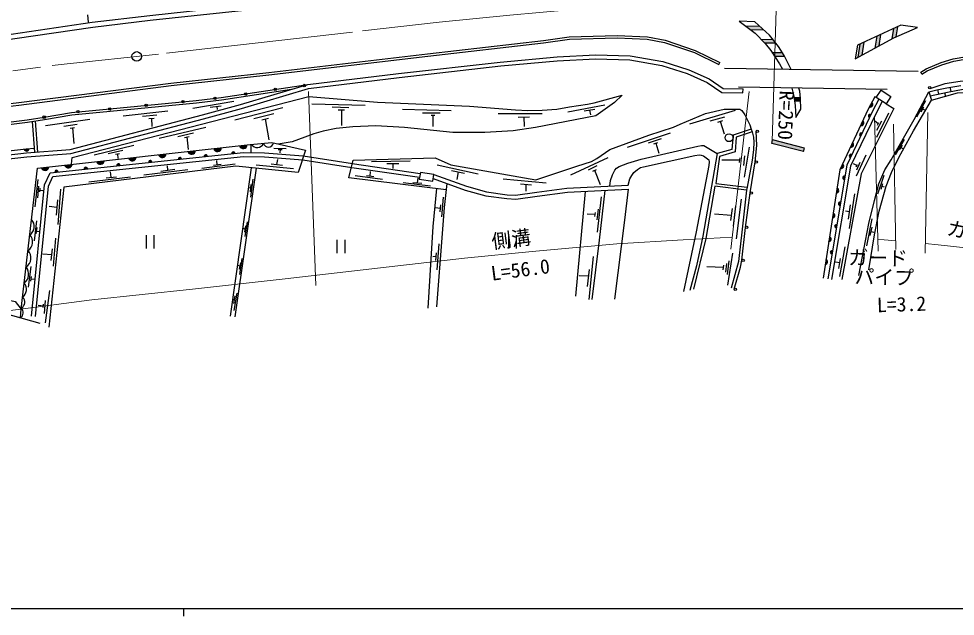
# Model space of a CAD drawing. Units: millimetres at full size, sheet at 1:1000; details may follow other scales. Extents: x 40000 to 680000, y 20000 to 380000.
# Drawn here: x 147185 to 265510, y 204000 to 279482 of the extents above; entities that cross this region are included whole.
import ezdxf
from ezdxf.enums import TextEntityAlignment as Align

# ---------------------------------------------------------------- set-up
doc = ezdxf.new("R2010")
doc.units = ezdxf.units.MM
doc.header["$LTSCALE"] = 1000
doc.linetypes.add('CHAIN', pattern=[18.5, 12, -1.5, 3.5, -1.5])
for name, color, linetype, lineweight in [('M-BGD', 7, 'Continuous', 25), ('M-BMK', 2, 'CHAIN', 13), ('M-BMK-SRVR', 3, 'Continuous', 25), ('M-STR-HTXT', 7, 'Continuous', 13), ('M-STR-STRC', 7, 'Continuous', 25), ('M-TTL-BAND', 7, 'Continuous', 25)]:
    doc.layers.add(name, color=color, linetype=linetype, lineweight=lineweight)
doc.styles.add('ＭＳ ゴシック', font='')
doc.styles.get('ＭＳ ゴシック').set_extended_font_data('MS Gothic')

msp = doc.modelspace()

# ---------------------------------------------------------------- hatches: boundary and pattern name
at = {"layer": 'M-BGD'}
for points in [[(254667, 268332, 0.84072), (254962, 268884)], [(253553, 265993, 0.84072), (253818, 266560)], [(254853, 267364, 0.4608), (254554, 267284, 0.4608), (254679, 267002)], [(253737, 265040, 0.4608), (253438, 264961, 0.4608), (253563, 264678)], [(147870, 262999, 0.84072), (148494, 263058)], [(168549, 262712, 0.82183), (169534, 262820)], [(171816, 263071, 0.82183), (172801, 263179)], [(175076, 263429, 0.82183), (176061, 263537)], [(252273, 263265, 0.84072), (252538, 263832)], [(157016, 261445, 0.82183), (158001, 261553)], [(161057, 261889, 0.82183), (162041, 261997)], [(164006, 261362, 0.4608), (163782, 261575, 0.4608), (163607, 261321)], [(164843, 262305, 0.82183), (165828, 262413)], [(167755, 261753, 0.4608), (167531, 261966, 0.4608), (167356, 261711)], [(171010, 262092, 0.4608), (170786, 262305, 0.4608), (170610, 262050)], [(174504, 262455, 0.4608), (174280, 262668, 0.4608), (174104, 262414)], [(252434, 262330, 0.4608), (252136, 262251, 0.4608), (252261, 261968)], [(150010, 260675, 0.82183), (150995, 260783)], [(152166, 260129, 0.4608), (151942, 260342, 0.4608), (151767, 260088)], [(152974, 261001, 0.82183), (153959, 261109)], [(155869, 260515, 0.4608), (155645, 260728, 0.4608), (155470, 260473)], [(159980, 260943, 0.4608), (159756, 261156, 0.4608), (159580, 260901)], [(251013, 260579, 0.84072), (251279, 261146)], [(251561, 259593, 0.4608), (251296, 259434, 0.4608), (251495, 259197)], [(250471, 257473, 0.84072), (250567, 258091)], [(251012, 256306, 0.4608), (250747, 256146, 0.4608), (250945, 255909)], [(249979, 254307, 0.84072), (250075, 254926)], [(250535, 253454, 0.4608), (250270, 253295, 0.4608), (250468, 253058)], [(249513, 251308, 0.84072), (249609, 251926)], [(249986, 250174, 0.4608), (249721, 250014, 0.4608), (249920, 249777)], [(249070, 248454, 0.84072), (249166, 249072)]]:
    msp.add_hatch(color=256, dxfattribs=at).paths.add_polyline_path(points)
at = {"layer": 'M-STR-STRC'}
for points in [[(239613, 278119), (238995, 278579), (240763, 278552), (241263, 278094)], [(257751, 277077), (257516, 276949), (257716, 278246), (258206, 278473), (258008, 277189)], [(241416, 276441), (240973, 276898), (242446, 276875), (242814, 276420)], [(255363, 275781), (255592, 277267), (256082, 277493), (255860, 276051)], [(253211, 274613), (253468, 276287), (253958, 276513), (253708, 274883)], [(242651, 274772), (242352, 275227), (243670, 275206), (243908, 274841), (243952, 274752)], [(245200, 269072), (245146, 269523), (245955, 269509), (245964, 269414), (245976, 269059)], [(242324, 263732), (242437, 264168), (246448, 263135), (246336, 262699)]]:
    msp.add_hatch(color=256, dxfattribs=at).paths.add_polyline_path(points)

# ---------------------------------------------------------------- linework, layer by layer
at = {"layer": 'M-BGD'}
for p, q in [((155883, 279966), (155972, 279062)), ((238682, 270118), (238692, 270618)), ((262164, 270250), (262503, 269207)), ((263276, 270522), (263399, 269963)), ((264159, 270130), (264278, 269691)), ((264842, 270826), (264943, 270288)), ((169164, 268185), (174369, 269073)), ((184200, 268750), (190939, 268553)), ((216561, 267718), (221234, 268622)), ((255500, 269550), (255362, 269635)), ((260671, 267073), (261799, 269167)), ((160381, 267197), (166004, 267856)), ((171390, 268296), (172781, 268492)), ((172217, 268412), (172274, 268014)), ((174497, 266704), (180568, 268285)), ((176902, 266877), (179413, 267501)), ((186780, 268346), (188909, 268280)), ((187555, 267953), (188352, 267953)), ((187953, 267953), (187959, 265988)), ((195653, 268057), (201806, 267894)), ((198209, 267597), (200424, 267582)), ((207771, 267498), (213303, 267498)), ((218620, 267827), (219993, 268067)), ((219306, 267947), (219415, 267326)), ((231986, 266208), (237734, 267935)), ((255585, 264524), (257101, 267603)), ((261183, 267740), (261525, 268346)), ((261388, 268104), (261625, 267961)), ((149215, 262613), (148910, 266503)), ((149613, 262644), (149306, 266567)), ((150560, 266016), (156176, 266804)), ((162805, 267153), (164621, 267342)), ((163630, 266877), (164288, 266931)), ((163959, 266904), (164004, 265855)), ((177898, 266718), (178735, 266917)), ((178317, 266817), (178788, 264194)), ((199294, 267314), (199755, 267314)), ((199525, 267314), (199502, 265888)), ((210265, 267058), (211711, 267079)), ((210988, 267069), (211040, 265864)), ((234526, 266578), (236397, 267092)), ((235493, 266434), (236130, 266640)), ((235811, 266537), (236295, 264923)), ((255782, 266207), (255311, 266568)), ((255621, 265407), (256218, 266589)), ((255693, 266028), (255872, 266386)), ((152892, 265914), (154552, 266143)), ((153698, 265662), (154251, 265734)), ((153975, 265698), (154155, 263738)), ((164937, 264381), (170841, 265801)), ((167307, 264623), (169267, 265057)), ((224101, 263270), (229543, 265070)), ((239711, 265548), (239848, 265196)), ((168146, 264491), (168720, 264595)), ((168433, 264543), (168607, 262984)), ((226741, 263810), (228374, 264350)), ((257957, 262281), (259110, 264206)), ((156722, 262283), (161715, 263507)), ((158504, 262437), (160325, 262898)), ((176526, 263586), (176511, 262553)), ((179428, 263150), (180955, 263092)), ((179955, 262967), (180478, 262949)), ((180216, 262958), (180178, 262543)), ((227435, 263695), (227911, 263849)), ((227673, 263772), (228052, 262500)), ((238899, 259476), (239516, 263258)), ((258482, 262941), (258824, 263514)), ((258653, 263227), (258904, 263083)), ((159418, 262355), (159916, 262474)), ((159667, 262415), (159693, 261835)), ((172270, 261033), (172198, 261580)), ((179807, 261060), (179926, 261712)), ((183064, 261651), (189261, 260708)), ((183139, 262145), (189336, 261202)), ((191762, 261458), (196645, 261546)), ((216936, 259771), (221654, 261932)), ((238295, 261619), (236003, 261626)), ((238251, 261309), (238340, 261929)), ((238795, 260944), (238929, 262179)), ((253028, 259618), (254253, 262277)), ((162972, 259744), (168536, 260450)), ((165145, 260215), (166903, 260491)), ((166024, 260353), (165989, 260893)), ((170314, 260611), (174522, 261149)), ((171795, 260970), (172746, 261095)), ((176572, 260666), (173900, 241929)), ((177170, 260606), (174494, 241844)), ((177191, 261009), (181921, 260558)), ((179085, 261135), (180528, 260984)), ((189261, 260708), (197830, 259452)), ((189333, 261203), (197913, 259945)), ((193678, 261178), (195218, 261205)), ((194448, 261191), (194431, 260583)), ((200032, 261030), (205214, 259882)), ((219184, 260410), (220278, 260929)), ((219726, 260241), (220165, 260444)), ((219946, 260343), (220628, 258561)), ((253078, 260927), (252636, 261141)), ((253003, 260781), (253152, 261073)), ((253057, 260415), (253499, 261358)), ((149249, 255725), (149640, 259169)), ((156039, 258893), (161301, 259530)), ((158215, 259365), (159553, 259530)), ((158884, 259448), (158789, 260160)), ((176504, 256960), (176800, 259205)), ((189709, 259663), (193160, 259229)), ((191105, 259663), (192041, 259545)), ((191573, 259604), (191625, 260192)), ((197552, 258756), (197652, 259345)), ((201883, 260290), (203511, 259957)), ((202697, 260123), (202524, 259167)), ((208393, 259240), (213834, 258746)), ((255727, 257365), (256519, 259728)), ((149588, 256856), (149743, 258316)), ((149856, 257617), (149907, 258059)), ((152450, 257957), (152129, 253469)), ((176507, 258081), (176283, 258119)), ((176456, 257636), (176558, 258526)), ((195741, 258784), (199213, 258373)), ((196994, 258811), (198111, 258701)), ((210589, 258611), (211959, 258512)), ((211274, 258561), (211268, 257698)), ((239202, 258217), (239147, 257837)), ((256133, 257958), (256370, 258670)), ((256252, 258314), (256538, 258255)), ((149882, 257838), (150247, 257802)), ((200812, 256938), (200609, 254447)), ((218732, 257677), (217509, 244432)), ((220311, 252500), (220827, 256972)), ((252145, 252987), (252824, 257348)), ((152004, 255644), (151027, 255777)), ((152086, 256604), (151923, 254684)), ((200457, 255964), (200407, 255079)), ((237510, 253297), (237804, 255834)), ((237885, 251681), (238505, 256694)), ((252001, 254162), (252262, 255990)), ((200432, 255522), (199842, 255575)), ((220020, 254744), (218991, 254804)), ((219981, 254497), (220058, 254992)), ((220246, 254070), (220443, 255444)), ((237250, 254612), (235103, 254803)), ((237167, 254001), (237376, 255527)), ((252132, 255076), (251635, 255167)), ((149184, 251437), (149469, 253946)), ((175747, 252509), (175868, 253327)), ((175807, 251966), (176100, 253836)), ((254344, 250791), (255010, 254191)), ((149408, 252324), (149500, 253099)), ((149444, 252630), (149795, 252586)), ((163268, 252146), (163268, 250469)), ((164268, 252146), (164268, 250469)), ((175807, 252918), (175554, 252973)), ((209045, 252150), (209045, 250473)), ((210045, 252150), (210045, 250473)), ((254771, 252080), (255024, 253132)), ((254898, 252606), (255220, 252529)), ((151578, 248216), (151885, 251748)), ((187381, 251543), (187381, 249866)), ((188381, 251543), (188381, 249866)), ((200280, 251065), (200002, 247777)), ((151358, 249674), (150244, 249754)), ((151284, 248949), (151431, 250400)), ((199913, 249927), (199850, 248953)), ((236794, 245807), (237401, 249861)), ((250925, 246901), (251579, 250652)), ((175094, 247837), (175230, 248648)), ((175128, 247186), (175435, 249177)), ((199882, 249440), (199521, 249421)), ((219277, 244008), (219799, 249443)), ((236505, 247473), (236640, 248561)), ((236727, 247175), (236948, 248898)), ((250909, 248644), (250375, 248735)), ((250784, 247941), (251007, 249188)), ((148424, 245554), (148761, 248188)), ((175162, 248243), (174865, 248304)), ((219041, 245657), (219294, 247811)), ((236226, 248056), (234107, 248147)), ((236187, 247762), (236264, 248349)), ((148720, 246338), (148801, 246941)), ((148761, 246639), (149167, 246581)), ((219193, 246949), (217998, 247020)), ((150569, 241081), (151121, 245152)), ((150427, 242267), (150585, 243868)), ((174464, 243983), (174198, 244021)), ((174380, 243508), (174548, 244458)), ((174414, 242619), (174768, 244825)), ((150308, 243164), (149634, 243259)), ((150293, 243009), (150335, 243434))]:
    msp.add_line(p, q, dxfattribs=at)
for points in [[(141625, 276866), (156467, 279028), (163739, 279878), (178422, 281474), (191489, 282844), (201890, 283952), (209627, 284754), (216139, 285345), (226107, 286018), (230339, 286359), (232550, 286708), (237916, 287985), (242260, 289336), (244919, 290421), (246385, 291163), (247887, 292331), (250891, 295705), (254348, 300398), (255267, 301810)], [(141705, 276271), (156545, 278433), (163806, 279282), (178485, 280877), (191552, 282247), (201953, 283356), (209685, 284157), (216186, 284747), (226151, 285419), (230410, 285763), (232667, 286119), (238075, 287406), (242463, 288770), (245169, 289875), (246707, 290653), (248299, 291891), (251358, 295327), (254841, 300056), (255793, 301524)], [(85088, 254839), (88247, 255803), (90034, 256043), (93434, 256534), (100394, 257372), (135634, 261126), (148176, 262530), (153665, 262967), (170388, 267337), (175213, 268639), (183711, 271181), (195179, 272545), (208028, 274012), (215196, 274657), (220038, 274932), (224433, 274787), (228550, 274081), (231829, 273025), (234411, 271882), (236190, 270671), (238692, 270618)], [(85186, 254346), (88354, 255313), (90103, 255547), (93499, 256038), (100450, 256875), (135689, 260629), (148223, 262032), (153748, 262472), (170516, 266853), (175349, 268158), (183813, 270689), (195237, 272048), (208079, 273515), (215233, 274158), (220044, 274432), (224382, 274288), (228430, 273594), (231651, 272557), (234167, 271443), (236032, 270174), (238682, 270118)], [(84347, 257173), (89553, 258194), (97181, 259782), (106309, 261140), (112355, 262008), (121344, 263352), (136417, 265224), (148248, 266700), (150397, 267047), (153837, 267651), (158693, 268093), (169618, 269149), (172755, 269519), (183711, 271181)], [(262164, 270250), (263168, 270501), (264431, 270754), (266206, 271065)], [(285939, 271717), (282414, 271987), (278923, 272024), (274697, 271964), (270163, 271887), (266114, 271550), (264178, 271240), (262289, 270628)], [(84404, 256878), (89612, 257900), (97234, 259487), (106352, 260843), (112399, 261711), (121384, 263055), (136454, 264926), (148290, 266403), (150447, 266751), (153876, 267354), (158721, 267794), (169650, 268851), (172795, 269222), (181652, 270565)], [(153848, 261097), (153950, 261959), (183819, 269641), (192513, 268943), (204128, 268444), (209969, 267973), (211488, 267898), (213302, 267917), (215155, 268070), (216779, 268337), (219033, 268681), (219900, 268874), (223434, 269829), (222444, 268891), (220101, 267209), (212490, 265724), (209663, 265315), (206084, 265095), (202050, 265111), (195919, 265755), (192293, 265959), (189394, 265833), (187306, 265613), (185658, 265284), (184481, 264938), (182544, 264213), (181744, 263931), (180472, 263742), (179952, 263650)], [(253345, 247049), (254579, 253631), (255305, 256507), (255855, 258638), (256605, 260395), (257399, 261675), (260322, 266742), (262164, 270250)], [(262333, 269728), (264508, 270206), (266512, 270581), (268736, 270856), (273067, 270933), (277135, 270845), (280082, 270641)], [(262503, 269207), (265785, 270103), (274728, 270326), (280373, 270296)], [(255362, 269635), (254523, 268062), (250925, 260392), (248800, 246716)], [(255870, 269311), (255059, 267791), (251797, 261004), (249391, 246617)], [(256292, 269040), (255505, 267565), (252279, 260851), (249884, 246534)], [(256760, 268738), (257767, 268142), (253604, 259888), (251199, 246522)], [(254582, 247767), (255299, 252191), (255914, 255191), (256767, 258316), (257448, 260060), (258380, 261939), (260244, 265337), (262503, 269207)], [(201180, 257872), (188878, 259394), (189447, 261623), (199802, 261929), (201779, 261007), (212520, 259152), (217694, 260846), (219566, 261441), (220223, 261822), (221855, 262966), (226795, 264772), (229928, 265798), (230774, 266154), (233935, 267490), (236318, 268067), (238276, 268054), (238556, 267898), (238913, 267355), (239537, 266097), (239711, 265548)], [(239711, 265548), (237459, 264764), (237297, 262953), (235432, 262441), (233621, 251996), (232821, 248258), (231993, 245155)], [(239848, 265196), (237839, 264511), (237690, 262661), (235740, 262060), (235267, 258678), (239202, 258217)], [(237562, 245325), (238395, 248079), (238561, 248979), (239017, 253119), (239588, 257476), (240215, 261395), (240431, 263472), (240339, 265272)], [(239848, 265196), (240033, 264527), (240076, 263901), (240012, 262908), (239829, 261616), (239202, 258217)], [(84722, 255249), (88140, 256293), (89965, 256538), (93368, 257030), (100338, 257869), (135580, 261623), (148128, 263028), (149176, 263111)], [(147403, 241701), (147512, 242803), (149553, 260625), (176414, 263576), (179163, 263828), (183432, 262866), (182494, 260075), (174622, 260860), (152899, 258215), (151007, 240534)], [(221849, 258331), (221970, 259027), (222198, 259752), (222515, 260363), (222711, 260599), (223061, 260819), (224123, 261233), (225823, 261761), (232979, 263405), (233440, 263485), (233751, 263455), (233960, 263336), (235432, 262441)], [(148795, 241919), (150447, 258480), (151164, 260025), (175569, 262566), (178245, 262528), (183103, 262150)], [(149292, 241869), (150936, 258346), (151498, 259557), (175591, 262066), (178222, 262028), (183064, 261651)], [(224179, 258447), (224395, 259273), (224644, 259692), (224899, 260050), (225354, 260444), (225762, 260678), (226139, 260793), (232600, 262207), (233141, 262286), (233420, 262256), (233710, 262171), (234383, 261672), (234426, 261397), (234356, 260950), (232786, 252560), (231167, 245014)], [(199548, 259290), (203591, 257847), (206201, 257127), (208833, 256758), (209973, 256710), (212692, 257071), (216500, 257567), (224204, 257947)], [(199633, 259791), (203742, 258324), (206302, 257617), (208878, 257256), (209951, 257211), (212627, 257567), (216455, 258065), (224179, 258447)], [(199949, 258024), (199501, 253256), (198870, 242940)], [(201272, 258675), (200922, 255620), (200681, 252336), (199978, 243099)], [(239147, 257837), (235148, 258352), (233976, 251721), (232430, 245339)], [(221232, 257800), (220519, 251502), (219596, 244017)], [(224204, 257947), (223710, 254045), (222464, 244040)], [(239147, 257837), (238602, 252899), (238132, 248812), (237206, 245431)], [(115146, 244527), (119302, 245019), (127204, 246084), (130838, 246499), (132347, 246616), (133183, 246616), (133811, 246557), (136693, 245922), (146171, 243901), (146724, 243774), (147512, 242803)], [(149908, 241003), (133936, 245457), (124741, 244000), (115397, 243463)]]:
    msp.add_lwpolyline(points, dxfattribs=at)
for points in [[(255500, 269550), (256130, 270479), (257384, 269646), (256760, 268738)], [(197793, 259234), (199490, 258946), (199633, 259791), (197936, 260078)]]:
    msp.add_lwpolyline(points, close=True, dxfattribs=at)
for centre, radius in [((183265, 271047), 150), ((175858, 269990), 150), ((179601, 270557), 150), ((262281, 270778), 150), ((163287, 268537), 150), ((167951, 268988), 150), ((171971, 269426), 150), ((154661, 267726), 150), ((158693, 268093), 150), ((150397, 267047), 150), ((240488, 265268), 150), ((236930, 264454), 500), ((240363, 261371), 150), ((239736, 257457), 150), ((239167, 253116), 150), ((238711, 248969), 150), ((237710, 245301), 150)]:
    msp.add_circle(centre, radius, dxfattribs=at)
for centre, radius, start, end in [((254766, 268634), 318, 251.8021, 52.01983), ((253636, 266300), 318, 254.75833, 54.97607), ((254738, 267196), 203, 55.37313, 253.29652), ((253621, 264873), 203, 55.37313, 253.29652), ((148177, 263083), 318, 195.26978, 355.48751), ((169031, 262863), 505, 197.44161, 355.0998), ((172298, 263222), 505, 197.44161, 355.0998), ((175557, 263581), 505, 197.44161, 355.0998), ((177314, 264046), 841, 212.57418, 337.87807), ((178728, 263936), 668, 198.00914, 346.4207), ((252356, 263571), 318, 254.75833, 54.97607), ((157498, 261596), 505, 197.44161, 355.0998), ((161538, 262040), 505, 197.44161, 355.0998), ((163803, 261373), 203, 356.98322, 194.90661), ((165325, 262456), 505, 197.44161, 355.0998), ((167552, 261763), 203, 356.98322, 194.90661), ((170807, 262102), 203, 356.98322, 194.90661), ((174301, 262466), 203, 356.98322, 194.90661), ((252319, 262163), 203, 55.37313, 253.29652), ((150492, 260826), 505, 197.44161, 355.0998), ((151963, 260140), 203, 356.98322, 194.90661), ((153456, 261152), 505, 197.44161, 355.0998), ((155666, 260526), 203, 356.98322, 194.90661), ((159777, 260954), 203, 356.98322, 194.90661), ((251096, 260886), 318, 254.75833, 54.97607), ((251497, 259400), 203, 71.54465, 269.46804), ((250465, 257790), 318, 271.05795, 71.27568), ((250947, 256113), 203, 71.54465, 269.46804), ((249973, 254625), 318, 271.05795, 71.27568), ((147898, 253243), 1253, 303.40918, 43.52915), ((250470, 253261), 203, 71.54465, 269.46804), ((147648, 251298), 1301, 303.20139, 43.73694), ((249507, 251625), 318, 271.05795, 71.27568), ((147379, 249273), 1357, 303.26011, 43.67822), ((249922, 249981), 203, 71.54465, 269.46804), ((249064, 248772), 318, 271.05795, 71.27568), ((146950, 247219), 1490, 308.85201, 38.08632), ((146952, 245285), 1212, 307.26036, 39.67797), ((147035, 243679), 913, 302.40276, 44.53557), ((146999, 242352), 766, 301.84765, 46.62695)]:
    msp.add_arc(centre, radius, start, end, dxfattribs=at)
at = {"layer": 'M-BMK'}
msp.add_lwpolyline([(63027, 258949), (69020, 260367), (75310, 261704), (79546, 262658), (85724, 263896), (92245, 265076), (99141, 266245), (105704, 267356), (113064, 268376), (133063, 271183), (152930, 273754), (165851, 275123), (177431, 276446), (190603, 277948), (200311, 279050), (209233, 279945), (220471, 280951), (229363, 281511), (236306, 281896), (244442, 282073), (252204, 281817), (258631, 281498), (266437, 280783)], dxfattribs=at)
at = {"layer": 'M-BMK-SRVR'}
msp.add_circle((162091, 274724), 600, dxfattribs=at)
at = {"layer": 'M-STR-HTXT'}
for p, q in [((242928, 282040), (242376, 263984)), ((183795, 270290), (184713, 245774)), ((239481, 270292), (237170, 250362)), ((262059, 267625), (261690, 249872)), ((255296, 267131), (255750, 250108)), ((257711, 266168), (258002, 250339))]:
    msp.add_line(p, q, dxfattribs=at)
for points in [[(86665, 234788), (90876, 235472), (96752, 236469), (103822, 237474), (110224, 238330), (117129, 239097), (137073, 241452), (156436, 243957), (169134, 245303), (180833, 246639), (193995, 248141), (203499, 249219), (212068, 250078), (222752, 251035), (231137, 251564), (237349, 251908)], [(255710, 251606), (256518, 251566), (257982, 251432)], [(261716, 251090), (263359, 250939), (269175, 250272), (276163, 249316), (282621, 248119)]]:
    msp.add_lwpolyline(points, dxfattribs=at)
at = {"layer": 'M-STR-STRC'}
for p, q in [((238995, 278579), (240763, 278552)), ((239613, 278119), (241263, 278094)), ((257716, 278246), (257516, 276949)), ((258206, 278473), (258008, 277189)), ((240973, 276898), (242446, 276875)), ((255592, 277267), (255363, 275781)), ((256082, 277493), (255860, 276051)), ((241416, 276441), (242814, 276420)), ((253468, 276287), (253211, 274613)), ((253958, 276513), (253708, 274883)), ((242352, 275227), (243670, 275206)), ((242651, 274772), (243952, 274752)), ((235643, 273680), (235775, 273949)), ((236345, 273220), (260827, 272839)), ((261304, 272486), (261145, 272741)), ((256912, 270529), (238124, 270838)), ((245955, 269509), (245146, 269523)), ((245976, 269059), (245200, 269072)), ((242324, 263732), (242437, 264168)), ((246448, 263135), (242437, 264168)), ((246336, 262699), (242324, 263732)), ((246336, 262699), (246448, 263135))]:
    msp.add_line(p, q, dxfattribs=at)
for points in [[(244768, 273089), (243908, 274841), (243161, 275990), (242026, 277395), (240176, 279089), (238222, 279154), (240247, 277648), (241494, 276360), (242196, 275463), (243296, 273792), (243699, 273105)], [(83768, 259897), (86262, 260431), (91436, 261351), (96922, 262288), (102823, 263351), (108296, 264111), (112586, 264709), (122037, 265899), (130835, 266932), (136389, 267586), (147181, 268880), (166417, 271328), (178770, 272685), (198845, 275047), (213467, 276751), (216741, 277195), (222810, 277353), (226637, 277194), (228855, 276771), (232663, 275483), (235775, 273949)], [(83831, 259604), (86320, 260136), (91487, 261055), (96974, 261993), (102870, 263055), (108338, 263814), (112625, 264412), (122073, 265601), (130870, 266634), (136424, 267289), (147218, 268582), (166452, 271031), (178804, 272387), (198880, 274750), (213504, 276454), (216765, 276896), (222808, 277053), (226602, 276896), (228778, 276480), (232548, 275205), (235643, 273680)], [(261145, 272741), (261825, 273166), (263709, 273936), (265246, 274396), (266955, 274716), (269053, 274836), (271955, 274700), (290577, 273523), (293032, 273190), (295965, 272617), (302058, 271147), (308307, 269460), (319382, 265886), (330892, 261661), (339769, 258291), (348643, 254522), (356235, 251088)], [(261304, 272486), (261962, 272898), (263809, 273653), (265316, 274104), (266992, 274418), (269054, 274536), (271939, 274401), (290547, 273224), (292983, 272894), (295901, 272323), (301984, 270856), (308221, 269172), (319285, 265603), (330787, 261380), (339657, 258012), (348522, 254248), (356099, 250820)], [(244857, 270727), (245125, 269706), (245265, 268531), (245350, 266996), (246010, 268051), (245964, 269414), (245872, 270322), (245765, 270712)]]:
    msp.add_lwpolyline(points, dxfattribs=at)
msp.add_lwpolyline([(253142, 276137), (252880, 274433), (257751, 277077), (260721, 278371), (258630, 278668)], close=True, dxfattribs=at)
at = {"layer": 'M-TTL-BAND'}
for p, q in [((40000, 205000), (579000, 205000)), ((168000, 205000), (168000, 204000))]:
    msp.add_line(p, q, dxfattribs=at)

# ---------------------------------------------------------------- texts
at = {"layer": 'M-STR-HTXT', "style": 'ＭＳ ゴシック'}
for s, rotation, p in [('R=250', 267.856, (242784, 270455)), ('ガードレール', 348.606, (264255, 251683)), ('側溝', 7.501, (207120, 249850)), ('ガード', 359.007, (251985, 247883)), ('L=56.0', 7.501, (207048, 245838)), ('パイプ', 359.007, (252764, 245441)), ('L=3.2', 1.946, (255656, 241846))]:
    msp.add_text(s, height=1833, rotation=rotation, dxfattribs=at).set_placement(p, align=Align.BOTTOM_LEFT)

doc.saveas('drawing.dxf')
